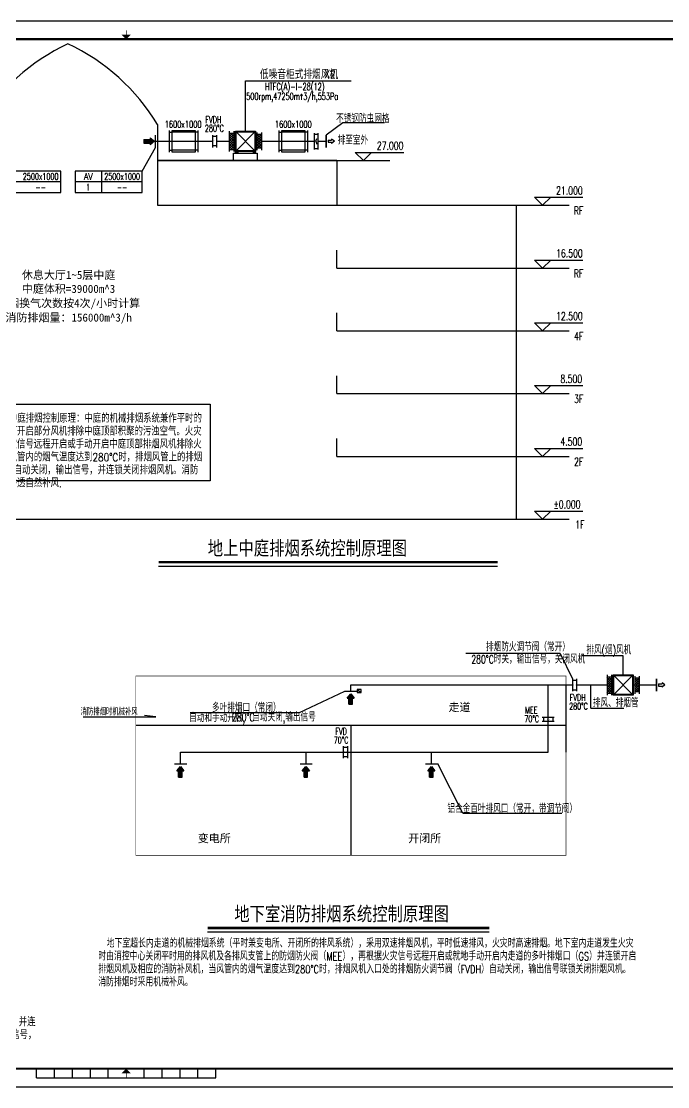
# Model space of a CAD drawing. Extents: x -345393 to -54719, y 203828 to 476815.
# Drawn here: x -140995 to -104943, y 269724 to 329124 of the extents above; entities that cross this region are included whole.
import ezdxf
from ezdxf.enums import TextEntityAlignment as Align

# ---------------------------------------------------------------- set-up
doc = ezdxf.new("R2010")
doc.units = 0
doc.header["$LTSCALE"] = 1000
doc.header["$MEASUREMENT"] = 0
doc.linetypes.add('HIDDEN', pattern=[0.375, 0.25, -0.125])
doc.layers.get('0').update_dxf_attribs({"color": 252, "linetype": 'CONTINUOUS'})
doc.layers.get('Defpoints').update_dxf_attribs({"color": 252, "linetype": 'CONTINUOUS'})
for name, color, linetype in [('PUB_DIM', 252, 'CONTINUOUS'), ('PUB_TEXT', 252, 'CONTINUOUS'), ('WINDOW', 252, 'CONTINUOUS'), ('图框', 252, 'CONTINUOUS'), ('暖通-风-法兰', 2, 'CONTINUOUS'), ('暖通-风-管径', 201, 'CONTINUOUS'), ('暖通-风-设备', 40, 'CONTINUOUS'), ('暖通-风-说明', 3, 'CONTINUOUS'), ('暖通-风-阀门', 7, 'CONTINUOUS'), ('暖通-风-风口标注', 3, 'CONTINUOUS'), ('暖通-风-风管', 4, 'CONTINUOUS')]:
    doc.layers.add(name, color=color, linetype=linetype)
doc.styles.add('_TCH_DIM', font='SIMPLEX', dxfattribs={"bigfont": 'GBCBIG'})
doc.styles.add('HT', font='simhei.ttf')
doc.styles.add('HZ-ZGBZ', font='romanc.shx', dxfattribs={"width": 0.65, "bigfont": '0hztxt.shx'})
doc.styles.add('HZTXT', font='tj-romans1.shx', dxfattribs={"width": 0.75, "bigfont": 'tj-hztxt1.shx'})
doc.styles.add('HZXY', font='romans.shx', dxfattribs={"bigfont": 'HZTXT.SHX'})
doc.styles.add('M-TEXT2', font='romanc.shx', dxfattribs={"width": 0.8, "bigfont": 'hzf.shx'})
doc.styles.add('NT1', font='tjromans.shx', dxfattribs={"width": 0.7, "bigfont": 'hztxt.shx'})
doc.styles.add('NT3', font='romans.shx', dxfattribs={"width": 0.65, "bigfont": 'hztxt.shx'})
doc.styles.add('TKZ1', font='tjromant.shx', dxfattribs={"bigfont": 'tjhts.shx'})

# ---------------------------------------------------------------- blocks, each defined once
blk = doc.blocks.new('JIANTOU')
blk.add_hatch(color=256).paths.add_polyline_path([(801, 325), (801, 650), (0, 0), (801, -650), (801, -325), (1927, -325), (1927, 325)])
for p, q in [((801, 650), (0, 0)), ((0, 0), (801, -650)), ((801, 650), (801, 325)), ((1927, 325), (801, 325)), ((1927, 325), (1927, -325)), ((1927, -325), (801, -325)), ((801, -325), (801, -650))]:
    blk.add_line(p, q)
blk = doc.blocks.new('TJAD_TK_A1')
at = {"layer": '图框'}
for p, q in [((1341.38, 950.45), (500.38, 950.45)), ((870.88, 361.45), (870.88, 366.45)), ((880.88, 361.45), (880.88, 366.45)), ((890.88, 361.45), (890.88, 366.45)), ((900.88, 361.45), (900.88, 366.45)), ((910.88, 361.45), (910.88, 366.45)), ((930.88, 361.45), (930.88, 366.45)), ((940.88, 361.45), (940.88, 366.45)), ((950.88, 361.45), (950.88, 366.45)), ((960.88, 361.45), (960.88, 366.45)), ((970.88, 361.45), (970.88, 366.45)), ((500.38, 356.45), (1341.38, 356.45)), ((870.88, 361.45), (970.88, 361.45))]:
    blk.add_line(p, q, dxfattribs=at)
at = {"layer": '图框', "const_width": 0.3}
for points in [[(920.88, 942.95), (920.88, 945.45)], [(920.88, 363.95), (920.88, 361.45)]]:
    blk.add_lwpolyline(points, dxfattribs=at)
at = {"layer": '图框', "const_width": 1.2}
blk.add_lwpolyline([(1331.38, 940.45), (525.38, 940.45), (525.38, 366.45), (1331.38, 366.45)], close=True, dxfattribs=at)
at = {"layer": '图框'}
for points in [[(918.38, 942.95), (923.38, 942.95), (920.88, 940.45)], [(918.38, 363.95), (923.38, 363.95), (920.88, 366.45)]]:
    blk.add_solid(points, dxfattribs=at)
blk = doc.blocks.new('fg_xsq02')
for p, q in [((-1, 0.6), (-1, -0.6)), ((-0.8, 0.6), (-0.8, -0.6)), ((0.8, 0.6), (-0.8, 0.6)), ((0.8, -0.6), (0.8, 0.6)), ((1, 0.6), (1, -0.6)), ((-1, 0.5), (-0.8, 0.5)), ((1, 0.5), (0.8, 0.5)), ((-1, -0.5), (-0.8, -0.5)), ((1, -0.5), (0.8, -0.5)), ((-0.8, -0.6), (0.8, -0.6))]:
    blk.add_line(p, q)
at = {"linetype": 'HIDDEN'}
for p, q in [((-0.8, 0.5), (0.8, 0.5)), ((-0.8, -0.5), (0.8, -0.5))]:
    blk.add_line(p, q, dxfattribs=at)
blk = doc.blocks.new('*U45', base_point=(-154774, 325241))
for p, q in [((-154874, 325641), (-154874, 324841)), ((-154874, 325641), (-154674, 325641)), ((-154674, 325641), (-154674, 324841)), ((-154794, 325241), (-154738, 325401)), ((-154794, 325241), (-154738, 325081)), ((-154874, 324841), (-154674, 324841))]:
    blk.add_line(p, q)
at = {"layer": '暖通-风-法兰'}
for p, q in [((-154874, 325691), (-154874, 324791)), ((-154674, 325691), (-154674, 324791))]:
    blk.add_line(p, q, dxfattribs=at)
blk = doc.blocks.new('*U46', base_point=(-154774, 325241))
at = {"layer": '暖通-风-阀门', "const_width": 34}
blk.add_lwpolyline([(-154771, 325241, 1), (-154737, 325241, 1)], format="xyb", close=True, dxfattribs=at)
at = {"layer": '暖通-风-阀门', "rotation": 180}
blk.add_blockref('*U45', (-154774, 325241), dxfattribs=at)

msp = doc.modelspace()

# ---------------------------------------------------------------- hatches: boundary and pattern name
at = {"layer": '暖通-风-说明'}
h = msp.add_hatch(dxfattribs=at)
h.set_pattern_fill('ANSI37', color=3, scale=30, style=0)
h.set_pattern_definition([(45, (214640.36, 851686.205), (-67.351921, 67.351921), []), (135, (214640.36, 851686.205), (-67.351921, -67.351921), [])])
h.paths.add_polyline_path([(-129140.45274, 322886.84059), (-129393.52365, 322886.84059), (-129393.52365, 321982.40695), (-129140.45274, 321982.40695)])
h = msp.add_hatch(dxfattribs=at)
h.set_pattern_fill('ANSI37', color=3, scale=30, style=0)
h.set_pattern_definition([(135, (-471630.28, 851686.205), (67.351921, 67.351921), []), (45, (-471630.28, 851686.205), (67.351921, -67.351921), [])])
h.paths.add_polyline_path([(-127849.46021, 322057.40695), (-127596.3893, 322057.40695), (-127596.3893, 322811.84059), (-127849.46021, 322811.84059)])
h = msp.add_hatch(dxfattribs=at)
h.set_pattern_fill('ANSI37', color=256, scale=30, style=0)
h.set_pattern_definition([(45, (235710.58, 821373.41), (-67.351921, 67.351921), []), (135, (235710.58, 821373.41), (-67.351921, -67.351921), [])])
h.paths.add_polyline_path([(-108070.24003, 292574.04689), (-108323.31095, 292574.04689), (-108323.31095, 291669.61325), (-108070.24003, 291669.61325)])
h = msp.add_hatch(dxfattribs=at)
h.set_pattern_fill('ANSI37', color=256, scale=30, style=0)
h.set_pattern_definition([(135, (-450560.06, 821373.41), (67.351921, 67.351921), []), (45, (-450560.06, 821373.41), (67.351921, -67.351921), [])])
h.paths.add_polyline_path([(-106779.24751, 291744.61325), (-106526.17659, 291744.61325), (-106526.17659, 292499.04689), (-106779.24751, 292499.04689)])

# ---------------------------------------------------------------- linework, layer by layer
for p, q in [((-133337.20362, 298744.81474, 1091.62933), (-114434.94186, 298744.81474, 1091.62933)), ((-130602.28518, 278353.68245, 1091.62933), (-114894.0476, 278353.68245, 1091.62933))]:
    msp.add_line(p, q)
at = {"const_width": 133.33333}
for points in [[(-133337.20362, 298963.04536), (-114434.94186, 298963.04536)], [(-130602.28518, 278571.91307), (-114894.0476, 278571.91307)]]:
    msp.add_lwpolyline(points, dxfattribs=at)
at = {"layer": 'Defpoints'}
msp.add_lwpolyline([(-174692.68235, 328124.42876), (-102092.68235, 328124.42876), (-102092.68235, 270724.42876), (-174692.68235, 270724.42876)], close=True, dxfattribs=at)
at = {"layer": 'PUB_DIM'}
for p, q in [((-133392.68235, 323364.62377), (-133392.68235, 318864.62377)), ((-133392.68235, 321364.62377), (-123392.68235, 321364.62377)), ((-123392.68235, 321364.62377), (-133392.68235, 321364.62377)), ((-123392.68235, 321364.62377), (-123392.68235, 318864.62377)), ((-123392.68235, 321364.62377), (-120441.46996, 321364.62377)), ((-121917.07615, 321364.62377), (-122367.07615, 321814.62377)), ((-122367.07615, 321814.62377), (-119667.07615, 321814.62377)), ((-121917.07615, 321364.62377), (-121467.07615, 321814.62377)), ((-111917.07615, 318864.62377), (-112367.07615, 319314.62377)), ((-112367.07615, 319314.62377), (-109667.07615, 319314.62377)), ((-111917.07615, 318864.62377), (-111467.07615, 319314.62377)), ((-133392.68235, 318864.62377), (-113392.68235, 318864.62377)), ((-113392.68235, 318864.62377), (-113392.68235, 301364.62377)), ((-113392.68235, 318864.62377), (-110441.46996, 318864.62377)), ((-123392.68235, 315364.62377), (-123392.68235, 316364.62377)), ((-111917.07615, 315364.62377), (-112367.07615, 315814.62377)), ((-112367.07615, 315814.62377), (-109667.07615, 315814.62377)), ((-111917.07615, 315364.62377), (-111467.07615, 315814.62377)), ((-123392.68235, 315364.62377), (-113392.68235, 315364.62377)), ((-113392.68235, 315364.62377), (-110441.46996, 315364.62377)), ((-123392.68235, 311864.62377), (-123392.68235, 312864.62377)), ((-123392.68235, 311864.62377), (-113392.68235, 311864.62377)), ((-113392.68235, 311864.62377), (-110441.46996, 311864.62377)), ((-111917.07615, 311864.62377), (-112367.07615, 312314.62377)), ((-112367.07615, 312314.62377), (-109667.07615, 312314.62377)), ((-111917.07615, 311864.62377), (-111467.07615, 312314.62377)), ((-123392.68235, 308364.62377), (-123392.68235, 309364.62377)), ((-123392.68235, 308364.62377), (-113392.68235, 308364.62377)), ((-113392.68235, 308364.62377), (-110441.46996, 308364.62377)), ((-111917.07615, 308364.62377), (-112367.07615, 308814.62377)), ((-112367.07615, 308814.62377), (-109667.07615, 308814.62377)), ((-111917.07615, 308364.62377), (-111467.07615, 308814.62377)), ((-123392.68235, 304864.62377), (-123392.68235, 305864.62377)), ((-123392.68235, 304864.62377), (-113392.68235, 304864.62377)), ((-113392.68235, 304864.62377), (-110441.46996, 304864.62377)), ((-111917.07615, 304864.62377), (-112367.07615, 305314.62377)), ((-112367.07615, 305314.62377), (-109667.07615, 305314.62377)), ((-111917.07615, 304864.62377), (-111467.07615, 305314.62377)), ((-111917.07615, 301364.62377), (-112367.07615, 301814.62377)), ((-112367.07615, 301814.62377), (-109667.07615, 301814.62377)), ((-111917.07615, 301364.62377), (-111467.07615, 301814.62377)), ((-163392.68235, 301364.62377), (-113392.68235, 301364.62377)), ((-113392.68235, 301364.62377), (-110441.46996, 301364.62377))]:
    msp.add_line(p, q, dxfattribs=at)
for centre, start, end in [((-133422.75997, 317337.65777), 115.2520397166, 148.8464155701), ((-143362.60472, 317337.65777), 31.1535844299, 64.7479602834)]:
    msp.add_arc(centre, 11650.05027, start, end, dxfattribs=at)
at = {"layer": 'WINDOW'}
msp.add_lwpolyline([(-129157.45648, 321764.62377), (-127832.45648, 321764.62377), (-127832.45648, 321364.62377), (-129157.45648, 321364.62377)], close=True, dxfattribs=at)
at = {"layer": '暖通-风-法兰'}
for p, q in [((-133505.18235, 322097.54377), (-133505.18235, 322771.70377)), ((-131145.85395, 322984.62377), (-131145.85395, 321884.62377)), ((-130317.32544, 322097.54377), (-130317.32544, 322771.70377)), ((-130092.32544, 322696.70377), (-130317.32544, 322696.70377)), ((-130092.32544, 322097.54377), (-130092.32544, 322771.70377)), ((-125025.38992, 322984.62377), (-125025.38992, 321884.62377)), ((-124012.54511, 322771.70377), (-124012.54511, 322097.54377)), ((-123987.61717, 322771.70377), (-123987.61717, 322097.54377)), ((-130092.32544, 322172.54377), (-130317.32544, 322172.54377)), ((-110253.59892, 292458.91007), (-110253.59892, 291784.75007)), ((-110253.59892, 292383.91007), (-110028.59892, 292383.91007)), ((-110028.59892, 292458.91007), (-110028.59892, 291784.75007)), ((-105584.82579, 292458.91007), (-105584.82579, 291784.75007)), ((-105559.89785, 292458.91007), (-105559.89785, 291784.75007)), ((-122270.96003, 291861.67066), (-122031.81258, 291697.7421)), ((-110253.59892, 291859.75007), (-110028.59892, 291859.75007)), ((-111270.96003, 290316.58362), (-111945.12003, 290316.58362)), ((-111270.96003, 290091.58362), (-111945.12003, 290091.58362)), ((-111870.12003, 290316.58362), (-111870.12003, 290091.58362)), ((-111345.96003, 290316.58362), (-111345.96003, 290091.58362)), ((-123016.52693, 288042.34089), (-123016.52693, 288716.50089)), ((-122791.52693, 288042.34089), (-122791.52693, 288716.50089)), ((-122791.52693, 288641.50089), (-123016.52693, 288641.50089)), ((-122791.52693, 288117.34089), (-123016.52693, 288117.34089))]:
    msp.add_line(p, q, dxfattribs=at)
at = {"layer": '暖通-风-法兰', "const_width": 3.75}
for points in [[(-130111.07544, 322434.62377), (-130298.57544, 322434.62377)], [(-110234.84892, 292121.83007), (-110047.34892, 292121.83007)], [(-111608.04003, 290297.83362), (-111608.04003, 290110.33362)], [(-122810.27693, 288379.42089), (-122997.77693, 288379.42089)]]:
    msp.add_lwpolyline(points, dxfattribs=at)
for points in [[(-130148.57544, 322434.62377, 1), (-130261.07544, 322434.62377)], [(-130148.57544, 322434.62377, -1), (-130261.07544, 322434.62377)], [(-110197.34892, 292121.83007, -1), (-110084.84892, 292121.83007)], [(-110197.34892, 292121.83007, 1), (-110084.84892, 292121.83007)], [(-111608.04003, 290260.33362, 1), (-111608.04003, 290147.83362)], [(-111608.04003, 290260.33362, -1), (-111608.04003, 290147.83362)], [(-122847.77693, 288379.42089, 1), (-122960.27693, 288379.42089)], [(-122847.77693, 288379.42089, -1), (-122960.27693, 288379.42089)]]:
    msp.add_lwpolyline(points, format="xyb", dxfattribs=at)
at = {"layer": '暖通-风-法兰'}
msp.add_lwpolyline([(-122270.96003, 291861.67066), (-122270.96003, 291697.7421), (-122031.81258, 291697.7421), (-122031.81258, 291861.67066)], close=True, dxfattribs=at)
at = {"layer": '暖通-风-设备', "color": 3}
for p, q in [((-127969.95648, 322967.12377), (-129019.95648, 321902.12377)), ((-127969.95648, 321902.12377), (-129019.95648, 322967.12377))]:
    msp.add_line(p, q, dxfattribs=at)
at = {"layer": '暖通-风-设备'}
for p, q in [((-106899.74377, 292654.33007), (-107949.74377, 291589.33007)), ((-106899.74377, 291589.33007), (-107949.74377, 292654.33007))]:
    msp.add_line(p, q, dxfattribs=at)
at = {"layer": '暖通-风-设备', "color": 5}
for points in [[(-129057.45648, 323004.62377), (-127932.45648, 323004.62377), (-127932.45648, 321864.62377), (-129057.45648, 321864.62377)], [(-129057.45648, 321864.62377), (-128926.65648, 321864.62377), (-128926.65648, 321808.22377), (-129057.45648, 321808.22377)], [(-129041.85648, 321808.22377), (-128942.25648, 321808.22377), (-128942.25648, 321764.62377), (-129041.85648, 321764.62377)], [(-127932.45648, 321864.62377), (-128063.25648, 321864.62377), (-128063.25648, 321808.22377), (-127932.45648, 321808.22377)], [(-127948.05648, 321808.22377), (-128047.65648, 321808.22377), (-128047.65648, 321764.62377), (-127948.05648, 321764.62377)]]:
    msp.add_lwpolyline(points, close=True, dxfattribs=at)
at = {"layer": '暖通-风-设备', "color": 3}
msp.add_lwpolyline([(-127969.95648, 321902.12377), (-129019.95648, 321902.12377), (-129019.95648, 322967.12377), (-127969.95648, 322967.12377)], close=True, dxfattribs=at)
at = {"layer": '暖通-风-设备'}
for points in [[(-107987.24377, 292691.83007), (-106862.24377, 292691.83007), (-106862.24377, 291551.83007), (-107987.24377, 291551.83007)], [(-106899.74377, 291589.33007), (-107949.74377, 291589.33007), (-107949.74377, 292654.33007), (-106899.74377, 292654.33007)]]:
    msp.add_lwpolyline(points, close=True, dxfattribs=at)
at = {"layer": '暖通-风-说明'}
for p, q in [((-128494.95648, 323004.62377), (-128494.95648, 325799.70134)), ((-128494.95648, 325799.70134), (-122597.09486, 325799.70134)), ((-123063.82484, 323468.10081), (-123987.61717, 322771.70377)), ((-120741.32002, 323468.10081), (-123063.82484, 323468.10081)), ((-123531.40113, 322434.62377), (-123686.49442, 322548.67832)), ((-123686.49442, 322548.67832), (-123686.49442, 322491.65105)), ((-123883.58908, 322491.65105), (-123883.58908, 322377.59649)), ((-123883.58908, 322491.65105), (-123686.49442, 322491.65105)), ((-123883.58908, 322377.59649), (-123686.49442, 322377.59649)), ((-123531.40113, 322434.62377), (-123686.49442, 322320.56921)), ((-123686.49442, 322377.59649), (-123686.49442, 322320.56921)), ((-110943.07659, 293874.09971), (-116198.13325, 293874.09971)), ((-110943.07659, 293874.09971), (-110253.59892, 292458.91007)), ((-107424.74377, 293742.62544), (-109746.06597, 293742.62544)), ((-107424.74377, 292691.83007), (-107424.74377, 293742.62544)), ((-108323.31095, 292691.83007), (-108323.31095, 291551.83007)), ((-108323.31095, 292574.04689), (-108070.24003, 292574.04689)), ((-108070.24003, 292691.83007), (-108070.24003, 291551.83007)), ((-106779.24751, 292616.83007), (-106779.24751, 291626.83007)), ((-106526.17659, 292499.04689), (-106779.24751, 292499.04689)), ((-106526.17659, 292616.83007), (-106526.17659, 291626.83007)), ((-125472.99501, 290579.94432, 2160), (-122945.12003, 291779.70638)), ((-122945.12003, 291779.70638), (-122270.96003, 291779.70638)), ((-122945.12003, 291779.70638), (-122270.96003, 291779.70638)), ((-109225.75347, 290820.23785), (-109225.75347, 292121.83007)), ((-108323.31095, 291669.61325), (-108070.24003, 291669.61325)), ((-106526.17659, 291744.61325), (-106779.24751, 291744.61325)), ((-105455.86976, 292178.85735), (-105455.86976, 292064.8028)), ((-105455.86976, 292178.85735), (-105258.77511, 292178.85735)), ((-105455.86976, 292064.8028), (-105258.77511, 292064.8028)), ((-105103.68181, 292121.83007), (-105258.77511, 292235.88463)), ((-105258.77511, 292235.88463), (-105258.77511, 292178.85735)), ((-105103.68181, 292121.83007), (-105258.77511, 292007.77552)), ((-105258.77511, 292064.8028), (-105258.77511, 292007.77552)), ((-131580.08606, 290579.94432, 2160), (-125472.99501, 290579.94432, 2160)), ((-109225.75347, 290820.23785), (-107386.93115, 290820.23785)), ((-137549.38878, 290347.19931), (-133492.3997, 290347.19931)), ((-134608.04003, 289879.42089), (-110608.04003, 289879.42089)), ((-133492.3997, 290347.19931), (-134115.89569, 290427.90407)), ((-132445.12003, 287718.24768), (-131770.96003, 287718.24768)), ((-125445.12003, 287718.24768), (-124770.96003, 287718.24768)), ((-118445.12003, 287718.24768), (-117770.96003, 287718.24768)), ((-116375.71584, 284970.58715), (-117770.96003, 287718.24768)), ((-116375.71584, 284970.58715), (-110853.88416, 284970.58715))]:
    msp.add_line(p, q, dxfattribs=at)
at = {"layer": '暖通-风-说明', "color": 5}
for p, q in [((-129393.52365, 323004.62377), (-129393.52365, 321864.62377)), ((-129393.52365, 322886.84059), (-129140.45274, 322886.84059)), ((-129140.45274, 323004.62377), (-129140.45274, 321864.62377)), ((-127849.46021, 322929.62377), (-127849.46021, 321939.62377)), ((-127596.3893, 322811.84059), (-127849.46021, 322811.84059)), ((-127596.3893, 322929.62377), (-127596.3893, 321939.62377)), ((-129393.52365, 321982.40695), (-129140.45274, 321982.40695)), ((-127596.3893, 322057.40695), (-127849.46021, 322057.40695))]:
    msp.add_line(p, q, dxfattribs=at)
at = {"layer": '暖通-风-说明', "color": 4, "linetype": 'Continuous'}
msp.add_lwpolyline([(-146330.53359, 307785.19604), (-130454.8311, 307785.19604), (-130454.8311, 303509.3036), (-146330.53359, 303509.3036)], close=True, dxfattribs=at)
at = {"layer": '暖通-风-说明', "const_width": 37.5}
msp.add_lwpolyline([(-107405.99377, 292691.83007, -1), (-107443.49377, 292691.83007, -1)], format="xyb", close=True, dxfattribs=at)
at = {"layer": '暖通-风-风口标注'}
for p, q in [((-134245.59059, 320775.90824), (-133505.18235, 322097.54377)), ((-136495.59059, 319575.90824), (-136495.59059, 320775.90824)), ((-138789.7741, 320175.90824), (-142539.7741, 320175.90824)), ((-134245.59059, 320175.90824), (-137995.59059, 320175.90824))]:
    msp.add_line(p, q, dxfattribs=at)
for points in [[(-142539.7741, 320775.90824), (-142539.7741, 319575.90824), (-138789.7741, 319575.90824), (-138789.7741, 320775.90824)], [(-137995.59059, 320775.90824), (-137995.59059, 319575.90824), (-134245.59059, 319575.90824), (-134245.59059, 320775.90824)]]:
    msp.add_lwpolyline(points, close=True, dxfattribs=at)
at = {"layer": '暖通-风-风管'}
for p, q in [((-129140.45274, 322434.62377), (-129057.45648, 322434.62377)), ((-127932.45648, 322434.62377), (-127849.46021, 322434.62377)), ((-127596.3893, 322434.62377), (-124646.09784, 322434.62377)), ((-124446.09784, 322434.62377), (-124012.54511, 322434.62377)), ((-122608.04003, 292121.83007), (-110253.59892, 292121.83007)), ((-122608.04003, 291779.70638), (-122608.04003, 292121.83007)), ((-111608.04003, 288379.42089), (-111608.04003, 292121.83007)), ((-110608.04003, 288379.42089), (-110608.04003, 292121.83007)), ((-110028.59892, 292121.83007), (-108323.31095, 292121.83007)), ((-108070.24003, 292121.83007), (-107987.24377, 292121.83007)), ((-106862.24377, 292121.83007), (-106779.24751, 292121.83007)), ((-106526.17659, 292121.83007), (-105584.82579, 292121.83007)), ((-122608.04003, 289879.42089), (-122608.04003, 282621.83007)), ((-132108.04003, 288379.42089), (-111608.04003, 288379.42089)), ((-132108.04003, 287718.24768), (-132108.04003, 288379.42089)), ((-125108.04003, 287718.24768), (-125108.04003, 288379.42089)), ((-118108.04003, 287718.24768), (-118108.04003, 288379.42089))]:
    msp.add_line(p, q, dxfattribs=at)
for points in [[(-133505.18235, 322434.62377), (-130317.32544, 322434.62377)], [(-130092.32544, 322434.62377), (-129393.52365, 322434.62377)]]:
    msp.add_lwpolyline(points, dxfattribs=at)
at = {"layer": '暖通-风-风管', "const_width": 35}
msp.add_lwpolyline([(-134608.04003, 292621.83007), (-110608.04003, 292621.83007), (-110608.04003, 282621.83007), (-134608.04003, 282621.83007)], close=True, dxfattribs=at)

# ---------------------------------------------------------------- block references
at = {"layer": '图框', "xscale": 100, "yscale": 100, "zscale": 100}
msp.add_blockref('TJAD_TK_A1', (-227230.59827, 234079.50806), dxfattribs=at)
at = {"layer": '暖通-风-设备', "xscale": -800, "yscale": 1000, "zscale": 800, "rotation": 4.156675004196587e-12}
for p in [(-131945.85395, 322434.62377), (-125825.38992, 322434.62377)]:
    msp.add_blockref('fg_xsq02', p, dxfattribs=at)
at = {"layer": '暖通-风-说明', "xscale": -0.3077123649418354, "yscale": 0.3077123649418354, "zscale": 0.3077123658424409}
msp.add_blockref('JIANTOU', (-133568.90996, 322434.62377), dxfattribs=at)
at = {"layer": '暖通-风-说明', "xscale": -0.3077123649418354, "yscale": 0.3077123649418354, "zscale": 0.3077123658424409, "rotation": 90}
for p in [(-122624.93082, 291635.99327), (-132124.93082, 287574.53456), (-125124.93082, 287574.53456), (-118124.93082, 287574.53456)]:
    msp.add_blockref('JIANTOU', p, dxfattribs=at)
at = {"layer": '暖通-风-阀门', "xscale": -1}
msp.add_blockref('*U46', (-124546.09784, 322434.62377), dxfattribs=at)

# ---------------------------------------------------------------- texts
at = {"style": 'TKZ1'}
for s, p in [('地上中庭排烟系统控制原理图', (-130594.28422, 299274.5663, 1091.62933)), ('地下室消防排烟系统控制原理图', (-129116.99693, 278883.43401, 1091.62933))]:
    msp.add_text(s, height=900, dxfattribs=at).set_placement(p)
at = {"layer": 'PUB_TEXT', "style": '_TCH_DIM', "width": 0.705882}
for s, p in [('27.000', (-121167.07615, 321964.62377)), ('21.000', (-111167.07615, 319464.62377)), ('RF', (-110177.07615, 318344.07863)), ('16.500', (-111167.07615, 315964.62377)), ('RF', (-110177.07615, 314844.07863)), ('12.500', (-111167.07615, 312464.62377)), ('4F', (-110162.07615, 311344.07863)), ('8.500', (-110927.07615, 308964.62377)), ('3F', (-110162.07615, 307844.07863)), ('4.500', (-110927.07615, 305464.62377)), ('2F', (-110162.07615, 304344.07863)), ('%%P0.000', (-111317.07615, 301964.62377)), ('1F', (-110102.07615, 300844.07863))]:
    msp.add_text(s, height=446.25, dxfattribs=at).set_placement(p)
at = {"layer": '暖通-风-管径', "style": 'NT3', "width": 0.65}
for p in [(-131968.86112, 323382.58878), (-125823.44058, 323382.58878)]:
    msp.add_text('1600x1000', height=375, dxfattribs=at).set_placement(p, align=Align.MIDDLE)
at = {"layer": '暖通-风-说明'}
for s, height, style, width, p in [('低噪音柜式排烟风机', 466.666667, 'HZTXT', 0.8, (-127688.49663, 325910.9249)), ('X2', 466.666667, 'HZTXT', 0.8, (-124100.20674, 325953.07655)), ('HTFC(A)-I-28(12)', 400, 'HZ-ZGBZ', 0.6, (-127400.05752, 325285.01268)), ('500rpm,47250m^ 3/h,553Pa', 400, 'HZ-ZGBZ', 0.6, (-128449.90446, 324743.82207)), ('FVDH', 400, 'HZ-ZGBZ', 0.6, (-130732.97243, 323439.57161)), ('280%%dC', 400, 'HZ-ZGBZ', 0.6, (-130761.6512, 322960.04155)), ('排至室外', 450, 'NT1', 0.7, (-123351.43641, 322258.9111)), ('排烟防火调节阀（常开）', 450, 'NT1', 0.7, (-115075.94419, 294005.39894)), ('排风(烟)风机', 450, 'NT1', 0.7, (-109476.44514, 293839.09494)), ('280%%dC时关，输出信号，关闭风机', 450, 'NT1', 0.7, (-115897.8684, 293327.39924)), ('280%%dC', 375, 'HZ-ZGBZ', 0.6, (-110441.97527, 290748.63218)), ('FVDH', 375, 'HZ-ZGBZ', 0.6, (-110403.21976, 291236.03065)), ('排风、排烟管', 450, 'NT1', 0.7, (-109119.39872, 290888.22368)), ('自动和手动开启,', 450, 'NT1', 0.7, (-131631.73838, 290061.17193)), ('280%%dC', 450, 'NT1', 0.7, (-129245.81365, 290097.07434)), ('自动关闭,输出信号', 450, 'NT1', 0.7, (-128111.10467, 290097.07434)), ('MEE', 375, 'HZ-ZGBZ', 0.6, (-112900.17201, 290533.22039)), ('70%%dC', 375, 'HZ-ZGBZ', 0.6, (-112938.92752, 290045.82193)), ('FVD', 375, 'HZ-ZGBZ', 0.6, (-123477.02577, 289348.73984)), ('70%%dC', 375, 'HZ-ZGBZ', 0.6, (-123569.49775, 288861.34137))]:
    msp.add_text(s, height=height, dxfattribs=dict(at, style=style, width=width)).set_placement(p)
at = {"layer": '暖通-风-说明', "style": 'NT1', "width": 0.7}
for s, height, p in [('不锈钢防虫网格', 450, (-121950.1289, 323741.33123)), ('多叶排烟口（常闭）', 450, (-128444.64489, 290899.04034, 2160)), ('消防排烟时机械补风', 375, (-136095.7903, 290670.05461)), ('铝合金百叶排风口（常开，带调节阀）', 450, (-113614.29569, 285270.56552))]:
    msp.add_text(s, height=height, dxfattribs=at).set_placement(p, align=Align.MIDDLE)
at = {"layer": '暖通-风-说明', "style": 'HT'}
for s, p in [('休息大厅1~5层中庭', (-140963.11868, 314757.3174)), ('中庭体积=39000m^ 3', (-140965.95248, 313982.23594)), ('排烟换气次数按4次/小时计算', (-142346.60852, 313182.23594)), ('消防排烟量：156000m^ 3/h', (-141880.40074, 312382.23594)), ('走道', (-117164.58012, 290657.38181)), ('变电所', (-131153.71971, 283348.74029)), ('开闭所', (-119415.29474, 283348.74029))]:
    msp.add_text(s, height=450, dxfattribs=at).set_placement(p)
at = {"layer": '暖通-风-说明', "linetype": 'Continuous', "char_height": 450, "attachment_point": 1, "line_spacing_factor": 0.96, "style": 'M-TEXT2'}
for s, insert, width in [('\\pi900,t7922.14;休息大厅1~5层中庭排烟控制原理：中庭的机械排烟系统兼作平时的机械排风系统，平时可开启部分风机排除中庭顶部积聚的污浊空气。火灾时，消控中心根据火灾信号远程开启或手动开启中庭顶部排烟风机排除火灾所产生的烟气，当风管内的烟气温度达到280%%DC时，排烟风管上的排烟防火调节阀（FVDH）自动关闭，输出信号，并连锁关闭排烟风机。消防排烟时采用外门、窗渗透自然补风.', (-145914.36867, 307203.23681, -1091.62933), 15000), ('\\pi1042.11,t11328.9;地上内走道排烟控制原理：火灾时，消控中心根据火灾信号远程开启或就地手动开启着火区所对应防烟分区内的常闭板式排烟口（PS）并连锁开启屋顶排烟风机，排除火灾所产生的烟气，当风管内的烟气温度达到280%%DC时，风机入口处排烟防火调节阀（FVDH）自动关闭，输出信号，并连锁关闭排烟风机。消防排烟时采用外门、窗渗透自然补风.', (-169955.57601, 273552.1188), 30000)]:
    msp.add_mtext(s, dxfattribs=dict(at, insert=insert, width=width))
at = {"layer": '暖通-风-说明', "insert": (-136703.23385, 277937.57193, -1091.62933), "char_height": 450, "width": 30000, "attachment_point": 1, "line_spacing_factor": 0.96, "style": 'HZTXT'}
msp.add_mtext('\\pt1205;  地下室超长内走道的机械排烟系统（平时兼变电所、开闭所的排风系统），采用双速排烟风机，平时低速排风，火灾时高速排烟。地下室内走道发生火灾时由消控中心关闭平时用的排风机及各排风支管上的防烟防火阀（MEE），再根据火灾信号远程开启或就地手动开启内走道的多叶排烟口（GS）并连锁开启排烟风机及相应的消防补风机，当风管内的烟气温度达到280%%DC时，排烟风机入口处的排烟防火调节阀（FVDH）自动关闭，输出信号联锁关闭排烟风机。消防排烟时采用机械补风。', dxfattribs=at)
at = {"layer": '暖通-风-风口标注', "style": 'HZXY'}
for s, width, p in [('2500x1000', 0.7, (-139915.91544, 320475.56722)), ('AV', 0.85, (-137257.23221, 320475.56722)), ('2500x1000', 0.7, (-135371.73194, 320475.56722)), ('--', 0.7, (-139915.91544, 319875.56722)), ('1', 0.7, (-137269.26679, 319875.56722)), ('--', 0.7, (-135371.73194, 319875.56722))]:
    msp.add_text(s, height=375, dxfattribs=dict(at, width=width)).set_placement(p, align=Align.MIDDLE)

doc.saveas('drawing.dxf')
